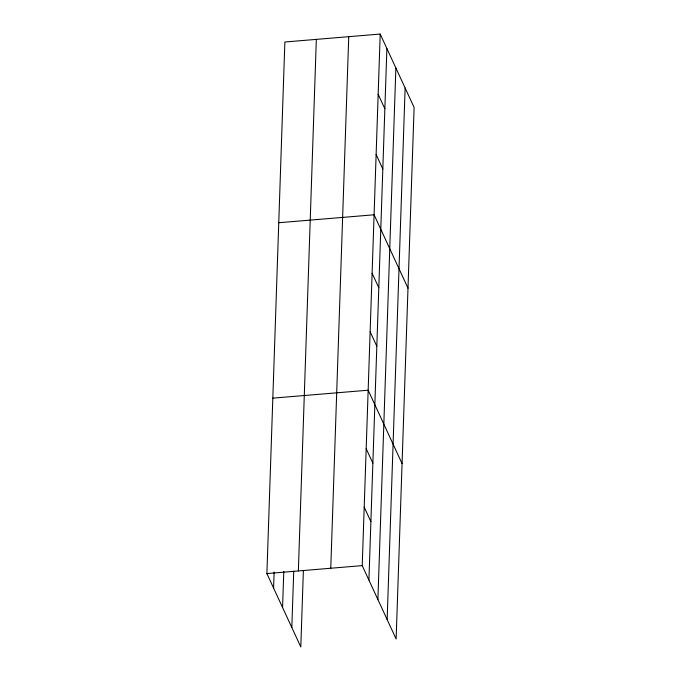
<?xml version="1.0" encoding="UTF-8"?>
<svg xmlns="http://www.w3.org/2000/svg" width="681" height="681" viewBox="0 0 681 681"><rect width="100%" height="100%" fill="white"/><g stroke="black" fill="none" stroke-linecap="round" stroke-linejoin="round"><path stroke-width="1.02" d="M303.385 570.406L300.798 646.95L266.892 573.572L284.871 42.001L380.202 34.05L414.108 107.428L396.129 638.999L362.224 565.622L380.202 34.05M273.583 588.052L274.128 572.108M282.564 607.486L283.79 571.342M291.817 627.516L293.724 571.172M298.355 570.95L316.333 39.37M330.762 568.243L348.74 36.672M368.915 580.11L386.893 48.538M377.895 599.544L395.874 67.972M387.149 619.565L405.127 87.994M278.759 222.73L374.09 214.787L407.996 288.165M272.826 398.147L368.157 390.204L402.062 463.582M266.892 573.572L362.224 565.622M378.159 94.293L384.859 108.781M376.125 154.536L382.816 169.024M372.107 273.26L378.806 287.74M370.132 331.732L376.823 346.212M366.174 448.677L372.873 463.165M364.199 507.149L370.89 521.637"/></g></svg>
